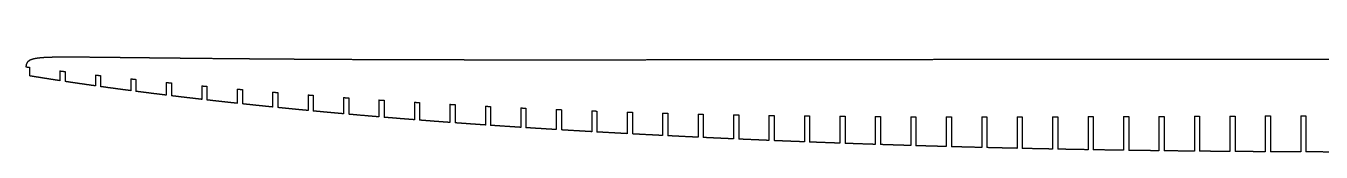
# Model space of a CAD drawing. Header units: metres. Extents: x 40 to 1950, y 1 to 93.
# Drawn here: x 40 to 990, y 1 to 93 of the extents above; entities that cross this region are included whole.
import ezdxf

# ---------------------------------------------------------------- set-up
doc = ezdxf.new("R2010")
doc.units = ezdxf.units.M

msp = doc.modelspace()

# ---------------------------------------------------------------- linework, layer by layer
for p, q in [((42.9, 62.53, 78), (42.9, 56.23, 78)), ((65.1, 59.88, 78), (65.1, 52.74, 78)), ((68.9, 59.44, 78), (68.9, 52.16, 78)), ((91.1, 56.92, 78), (91.1, 48.94, 78)), ((94.9, 56.5, 78), (94.9, 48.41, 78)), ((117.1, 54.11, 78), (117.1, 45.43, 78)), ((120.9, 53.71, 78), (120.9, 44.93, 78)), ((143.1, 51.46, 78), (143.1, 42.15, 78)), ((146.9, 51.08, 78), (146.9, 41.69, 78)), ((169.1, 48.96, 78), (169.1, 39.07, 78)), ((172.9, 48.61, 78), (172.9, 38.64, 78)), ((195.1, 46.61, 78), (195.1, 36.18, 78)), ((198.9, 46.27, 78), (198.9, 35.78, 78)), ((221.1, 44.4, 78), (221.1, 33.47, 78)), ((224.9, 44.09, 78), (224.9, 33.09, 78)), ((247.1, 42.34, 78), (247.1, 30.92, 78)), ((250.9, 42.05, 78), (250.9, 30.56, 78)), ((273.1, 40.41, 78), (273.1, 28.52, 78)), ((276.9, 40.14, 78), (276.9, 28.18, 78)), ((299.1, 38.63, 78), (299.1, 26.26, 78)), ((302.9, 38.38, 78), (302.9, 25.95, 78)), ((325.1, 36.98, 78), (325.1, 24.15, 78)), ((328.9, 36.75, 78), (328.9, 23.85, 78)), ((351.1, 35.47, 78), (351.1, 22.17, 78)), ((354.9, 35.25, 78), (354.9, 21.89, 78)), ((377.1, 34.08, 78), (377.1, 20.32, 78)), ((380.9, 33.89, 78), (380.9, 20.06, 78)), ((403.1, 32.82, 78), (403.1, 18.59, 78)), ((406.9, 32.65, 78), (406.9, 18.35, 78)), ((429.1, 31.69, 78), (429.1, 16.96, 78)), ((432.9, 31.54, 78), (432.9, 16.73, 78)), ((455.1, 30.68, 78), (455.1, 15.43, 78)), ((458.9, 30.55, 78), (458.9, 15.22, 78)), ((481.1, 29.79, 78), (481.1, 13.99, 78)), ((484.9, 29.68, 78), (484.9, 13.79, 78)), ((507.1, 29.02, 78), (507.1, 12.64, 78)), ((510.9, 28.92, 78), (510.9, 12.45, 78)), ((533.1, 28.37, 78), (533.1, 11.36, 78)), ((536.9, 28.28, 78), (536.9, 11.18, 78)), ((559.1, 27.82, 78), (559.1, 10.17, 78)), ((562.9, 27.75, 78), (562.9, 10, 78)), ((585.1, 27.37, 78), (585.1, 9.04, 78)), ((588.9, 27.31, 78), (588.9, 8.89, 78)), ((611.1, 27.01, 78), (611.1, 8, 78)), ((614.9, 26.97, 78), (614.9, 7.85, 78)), ((637.1, 26.74, 78), (637.1, 7.02, 78)), ((640.9, 26.7, 78), (640.9, 6.89, 78)), ((663.1, 26.54, 78), (663.1, 6.13, 78)), ((666.9, 26.51, 78), (666.9, 6, 78)), ((689.1, 26.4, 78), (689.1, 5.3, 78)), ((692.9, 26.39, 78), (692.9, 5.19, 78)), ((715.1, 26.33, 78), (715.1, 4.55, 78)), ((718.9, 26.32, 78), (718.9, 4.45, 78)), ((741.1, 26.3, 78), (741.1, 3.87, 78)), ((744.9, 26.3, 78), (744.9, 3.78, 78)), ((767.1, 26.32, 78), (767.1, 3.26, 78)), ((770.9, 26.32, 78), (770.9, 3.18, 78)), ((793.1, 26.36, 78), (793.1, 2.72, 78)), ((796.9, 26.37, 78), (796.9, 2.65, 78)), ((819.1, 26.44, 78), (819.1, 2.24, 78)), ((822.9, 26.45, 78), (822.9, 2.18, 78)), ((845.1, 26.53, 78), (845.1, 1.83, 78)), ((848.9, 26.55, 78), (848.9, 1.77, 78)), ((871.1, 26.64, 78), (871.1, 1.48, 78)), ((874.9, 26.65, 78), (874.9, 1.43, 78)), ((897.1, 26.74, 78), (897.1, 1.18, 78)), ((900.9, 26.75, 78), (900.9, 1.15, 78)), ((923.1, 26.83, 78), (923.1, 0.95, 78)), ((926.9, 26.85, 78), (926.9, 0.92, 78)), ((949.1, 26.92, 78), (949.1, 0.77, 78)), ((952.9, 26.93, 78), (952.9, 0.74, 78)), ((975.1, 26.97, 78), (975.1, 0.64, 78)), ((978.9, 26.98, 78), (978.9, 0.62, 78))]:
    msp.add_line(p, q)
for points, degree, knots in [([(1945.88, 79.77, 78), (1945.99, 79.82, 78), (1946.09, 79.87, 78), (1946.19, 79.93, 78), (1946.28, 80, 78), (1946.38, 80.07, 78), (1946.47, 80.14, 78), (1946.56, 80.22, 78), (1946.76, 80.4, 78), (1946.87, 80.51, 78), (1946.98, 80.62, 78), (1947.08, 80.74, 78), (1947.18, 80.86, 78), (1947.28, 80.98, 78), (1947.38, 81.11, 78), (1947.68, 81.51, 78), (1947.88, 81.79, 78), (1948.06, 82.08, 78), (1948.24, 82.38, 78), (1948.4, 82.68, 78), (1948.56, 82.99, 78), (1948.71, 83.3, 78), (1948.98, 83.89, 78), (1949.1, 84.17, 78), (1949.21, 84.46, 78), (1949.31, 84.75, 78), (1949.41, 85.04, 78), (1949.5, 85.33, 78), (1949.58, 85.63, 78), (1949.67, 86, 78), (1949.68, 86.07, 78), (1949.7, 86.14, 78), (1949.72, 86.22, 78), (1949.73, 86.29, 78), (1949.75, 86.36, 78), (1949.76, 86.43, 78), (1949.79, 86.61, 78), (1949.81, 86.72, 78), (1949.83, 86.83, 78), (1949.84, 86.93, 78), (1949.85, 87.04, 78), (1949.86, 87.15, 78), (1949.87, 87.25, 78), (1949.89, 87.43, 78), (1949.89, 87.5, 78), (1949.89, 87.57, 78), (1949.9, 87.64, 78), (1949.9, 87.71, 78), (1949.9, 87.78, 78), (1949.9, 87.85, 78), (1949.89, 88.14, 78), (1949.88, 88.37, 78), (1949.85, 88.59, 78), (1949.81, 88.81, 78), (1949.75, 89.03, 78), (1949.67, 89.24, 78), (1949.58, 89.44, 78), (1949.39, 89.78, 78), (1949.3, 89.92, 78), (1949.21, 90.05, 78), (1949.1, 90.17, 78), (1948.99, 90.29, 78), (1948.88, 90.41, 78), (1948.76, 90.52, 78), (1948.36, 90.85, 78), (1948.06, 91.05, 78), (1947.74, 91.22, 78), (1947.42, 91.38, 78), (1947.09, 91.52, 78), (1946.75, 91.64, 78), (1946.41, 91.75, 78), (1945.56, 91.99, 78), (1945.05, 92.11, 78), (1944.53, 92.22, 78), (1944.01, 92.31, 78), (1943.49, 92.38, 78), (1942.96, 92.45, 78), (1942.44, 92.5, 78), (1941.62, 92.58, 78), (1941.32, 92.6, 78), (1941.01, 92.62, 78), (1940.69, 92.64, 78), (1940.36, 92.66, 78), (1940.02, 92.68, 78), (1939.67, 92.7, 78), (1938.91, 92.73, 78), (1938.5, 92.74, 78), (1938.08, 92.75, 78), (1937.64, 92.76, 78), (1937.19, 92.77, 78), (1936.73, 92.77, 78), (1936.25, 92.77, 78), (1934.58, 92.77, 78), (1933.41, 92.76, 78), (1932.25, 92.73, 78), (1931.08, 92.7, 78), (1929.91, 92.66, 78), (1928.75, 92.62, 78), (1927.58, 92.57, 78), (1924.79, 92.44, 78), (1923.16, 92.36, 78), (1921.53, 92.27, 78), (1919.91, 92.18, 78), (1918.28, 92.08, 78), (1916.66, 91.98, 78), (1915.03, 91.88, 78), (1911.55, 91.65, 78), (1909.68, 91.53, 78), (1907.82, 91.4, 78), (1905.96, 91.27, 78), (1904.1, 91.14, 78), (1902.24, 91, 78), (1900.38, 90.87, 78), (1897.67, 90.67, 78), (1896.82, 90.61, 78), (1895.94, 90.55, 78), (1895.05, 90.48, 78), (1894.14, 90.41, 78), (1893.22, 90.35, 78), (1892.28, 90.28, 78), (1890.23, 90.12, 78), (1889.11, 90.04, 78), (1887.96, 89.96, 78), (1886.8, 89.87, 78), (1885.61, 89.78, 78), (1884.39, 89.69, 78), (1883.14, 89.6, 78), (1878.18, 89.23, 78), (1874.5, 88.96, 78), (1870.81, 88.69, 78), (1867.13, 88.41, 78), (1863.44, 88.15, 78), (1859.76, 87.88, 78), (1856.07, 87.62, 78), (1847.68, 87.02, 78), (1842.96, 86.69, 78), (1838.25, 86.36, 78), (1833.53, 86.04, 78), (1828.82, 85.72, 78), (1824.1, 85.41, 78), (1819.39, 85.1, 78), (1810, 84.5, 78), (1805.33, 84.2, 78), (1800.66, 83.91, 78), (1795.98, 83.63, 78), (1791.31, 83.35, 78), (1786.64, 83.07, 78), (1781.96, 82.8, 78), (1767.67, 81.98, 78), (1758.04, 81.45, 78), (1748.41, 80.94, 78), (1738.78, 80.44, 78), (1729.15, 79.97, 78), (1719.52, 79.51, 78), (1709.89, 79.07, 78), (1696.5, 78.49, 78), (1692.74, 78.32, 78), (1688.98, 78.16, 78), (1685.21, 78.01, 78), (1681.45, 77.85, 78), (1677.69, 77.7, 78), (1673.93, 77.55, 78), (1654.74, 76.8, 78), (1639.32, 76.23, 78), (1623.89, 75.71, 78), (1608.46, 75.21, 78), (1593.03, 74.75, 78), (1577.6, 74.31, 78), (1562.17, 73.89, 78), (1529.43, 73.06, 78), (1512.12, 72.65, 78), (1494.82, 72.27, 78), (1477.51, 71.92, 78), (1460.2, 71.59, 78), (1442.9, 71.28, 78), (1425.59, 70.99, 78), (1404.07, 70.66, 78), (1399.85, 70.6, 78), (1395.63, 70.54, 78), (1391.4, 70.48, 78), (1387.18, 70.42, 78), (1382.95, 70.36, 78), (1378.72, 70.3, 78), (1370.68, 70.2, 78), (1366.87, 70.15, 78), (1363.06, 70.1, 78), (1359.25, 70.05, 78), (1355.44, 70.01, 78), (1351.63, 69.96, 78), (1347.82, 69.92, 78), (1315.23, 69.55, 78), (1286.44, 69.27, 78), (1257.65, 69.05, 78), (1228.87, 68.87, 78), (1200.08, 68.73, 78), (1171.29, 68.62, 78), (1142.5, 68.54, 78), (1103.13, 68.45, 78), (1092.55, 68.43, 78), (1081.96, 68.42, 78), (1071.38, 68.4, 78), (1060.8, 68.39, 78), (1050.21, 68.37, 78), (1039.63, 68.36, 78), (1026.16, 68.35, 78), (1023.27, 68.34, 78), (1020.38, 68.34, 78), (1017.5, 68.34, 78), (1014.61, 68.34, 78), (1011.72, 68.33, 78), (1008.83, 68.33, 78), (996.21, 68.32, 78), (986.47, 68.31, 78), (976.73, 68.3, 78), (967, 68.29, 78), (957.26, 68.29, 78), (947.52, 68.28, 78), (937.79, 68.27, 78), (918.31, 68.26, 78), (908.58, 68.25, 78), (898.84, 68.25, 78), (889.1, 68.24, 78), (879.37, 68.24, 78), (869.63, 68.23, 78), (859.89, 68.23, 78), (842.53, 68.22, 78), (834.91, 68.21, 78), (827.29, 68.21, 78), (819.67, 68.2, 78), (812.05, 68.2, 78), (804.43, 68.19, 78), (796.81, 68.19, 78), (775.22, 68.18, 78), (761.26, 68.17, 78), (747.29, 68.16, 78), (733.32, 68.15, 78), (719.35, 68.14, 78), (705.38, 68.12, 78), (691.41, 68.11, 78), (666.48, 68.08, 78), (655.52, 68.07, 78), (644.55, 68.06, 78), (633.59, 68.05, 78), (622.63, 68.03, 78), (611.67, 68.02, 78), (600.71, 68, 78), (582.3, 67.98, 78), (574.84, 67.97, 78), (567.39, 67.96, 78), (559.94, 67.95, 78), (552.49, 67.94, 78), (545.04, 67.93, 78), (537.59, 67.93, 78), (519.01, 67.9, 78), (507.88, 67.89, 78), (496.75, 67.88, 78), (485.62, 67.87, 78), (474.48, 67.86, 78), (463.35, 67.85, 78), (452.22, 67.85, 78), (435.45, 67.84, 78), (429.81, 67.84, 78), (424.18, 67.84, 78), (418.54, 67.84, 78), (412.9, 67.84, 78), (407.27, 67.84, 78), (401.63, 67.84, 78), (391.96, 67.85, 78), (387.95, 67.85, 78), (383.97, 67.85, 78), (380, 67.85, 78), (376.07, 67.86, 78), (372.15, 67.86, 78), (368.26, 67.87, 78), (361.63, 67.88, 78), (358.87, 67.88, 78), (356.11, 67.88, 78), (353.35, 67.89, 78), (350.58, 67.89, 78), (347.82, 67.9, 78), (345.06, 67.91, 78), (333.68, 67.93, 78), (325.06, 67.95, 78), (316.45, 67.98, 78), (307.83, 68.01, 78), (299.21, 68.04, 78), (290.6, 68.07, 78), (281.98, 68.11, 78), (267.69, 68.18, 78), (262.01, 68.21, 78), (256.33, 68.24, 78), (250.65, 68.28, 78), (244.97, 68.31, 78), (239.29, 68.35, 78), (233.61, 68.39, 78), (222.61, 68.47, 78), (217.29, 68.5, 78), (211.97, 68.55, 78), (206.65, 68.59, 78), (201.32, 68.63, 78), (196, 68.68, 78), (190.68, 68.73, 78), (180.29, 68.82, 78), (175.21, 68.87, 78), (170.14, 68.92, 78), (165.06, 68.97, 78), (159.99, 69.03, 78), (154.91, 69.08, 78), (149.84, 69.13, 78), (143.19, 69.21, 78), (141.6, 69.22, 78), (140.02, 69.24, 78), (138.44, 69.26, 78), (136.86, 69.28, 78), (135.28, 69.3, 78), (133.7, 69.31, 78), (127.62, 69.38, 78), (123.13, 69.43, 78), (118.63, 69.48, 78), (114.14, 69.53, 78), (109.64, 69.58, 78), (105.15, 69.64, 78), (100.65, 69.69, 78), (94.14, 69.76, 78), (92.14, 69.78, 78), (90.13, 69.8, 78), (88.12, 69.82, 78), (86.11, 69.84, 78), (84.1, 69.86, 78), (82.09, 69.87, 78), (78.57, 69.9, 78), (77.05, 69.91, 78), (75.53, 69.92, 78), (74.01, 69.93, 78), (72.49, 69.93, 78), (70.98, 69.93, 78), (69.46, 69.93, 78), (66.75, 69.93, 78), (65.56, 69.92, 78), (64.37, 69.91, 78), (63.18, 69.9, 78), (61.99, 69.88, 78), (60.8, 69.86, 78), (59.61, 69.84, 78), (57.56, 69.78, 78), (56.7, 69.75, 78), (55.85, 69.72, 78), (54.99, 69.68, 78), (54.13, 69.64, 78), (53.27, 69.59, 78), (52.42, 69.53, 78), (51.18, 69.43, 78), (50.81, 69.39, 78), (50.45, 69.36, 78), (50.1, 69.32, 78), (49.76, 69.29, 78), (49.44, 69.25, 78), (49.12, 69.21, 78), (48.49, 69.12, 78), (48.17, 69.08, 78), (47.86, 69.03, 78), (47.56, 68.98, 78), (47.28, 68.93, 78), (47, 68.87, 78), (46.73, 68.82, 78), (46, 68.66, 78), (45.53, 68.55, 78), (45.06, 68.42, 78), (44.59, 68.28, 78), (44.13, 68.12, 78), (43.68, 67.93, 78), (43.24, 67.72, 78), (42.65, 67.39, 78), (42.49, 67.29, 78), (42.33, 67.18, 78), (42.17, 67.07, 78), (42.02, 66.95, 78), (41.87, 66.83, 78), (41.73, 66.7, 78), (41.37, 66.35, 78), (41.17, 66.12, 78), (40.98, 65.87, 78), (40.82, 65.61, 78), (40.68, 65.34, 78), (40.56, 65.05, 78), (40.46, 64.76, 78), (40.35, 64.34, 78), (40.32, 64.2, 78), (40.29, 64.07, 78), (40.27, 63.94, 78), (40.25, 63.8, 78), (40.23, 63.67, 78), (40.22, 63.53, 78), (40.2, 63.33, 78), (40.19, 63.27, 78), (40.19, 63.2, 78), (40.18, 63.13, 78), (40.18, 63.07, 78), (40.18, 63, 78), (40.17, 62.94, 78), (40.17, 62.87, 78)], 8, [0, 0, 0, 0, 0, 0, 0, 0, 0, 0.0009021, 0.0009021, 0.0009021, 0.0009021, 0.0009021, 0.0009021, 0.0009021, 0.0021203, 0.0021203, 0.0021203, 0.0021203, 0.0021203, 0.0021203, 0.0021203, 0.0047802, 0.0047802, 0.0047802, 0.0047802, 0.0047802, 0.0047802, 0.0047802, 0.0071444, 0.0071444, 0.0071444, 0.0071444, 0.0071444, 0.0071444, 0.0071444, 0.0077226, 0.0077226, 0.0077226, 0.0077226, 0.0077226, 0.0077226, 0.0077226, 0.0085898, 0.0085898, 0.0085898, 0.0085898, 0.0085898, 0.0085898, 0.0085898, 0.0091763, 0.0091763, 0.0091763, 0.0091763, 0.0091763, 0.0091763, 0.0091763, 0.011029, 0.011029, 0.011029, 0.011029, 0.011029, 0.011029, 0.011029, 0.0123751, 0.0123751, 0.0123751, 0.0123751, 0.0123751, 0.0123751, 0.0123751, 0.0153348, 0.0153348, 0.0153348, 0.0153348, 0.0153348, 0.0153348, 0.0153348, 0.0196827, 0.0196827, 0.0196827, 0.0196827, 0.0196827, 0.0196827, 0.0196827, 0.0220968, 0.0220968, 0.0220968, 0.0220968, 0.0220968, 0.0220968, 0.0220968, 0.02473, 0.02473, 0.02473, 0.02473, 0.02473, 0.02473, 0.02473, 0.030933, 0.030933, 0.030933, 0.030933, 0.030933, 0.030933, 0.030933, 0.039581, 0.039581, 0.039581, 0.039581, 0.039581, 0.039581, 0.039581, 0.04949, 0.04949, 0.04949, 0.04949, 0.04949, 0.04949, 0.04949, 0.0539832, 0.0539832, 0.0539832, 0.0539832, 0.0539832, 0.0539832, 0.0539832, 0.0591184, 0.0591184, 0.0591184, 0.0591184, 0.0591184, 0.0591184, 0.0591184, 0.073967, 0.073967, 0.073967, 0.073967, 0.073967, 0.073967, 0.073967, 0.0929595, 0.0929595, 0.0929595, 0.0929595, 0.0929595, 0.0929595, 0.0929595, 0.1117735, 0.1117735, 0.1117735, 0.1117735, 0.1117735, 0.1117735, 0.1117735, 0.1505213, 0.1505213, 0.1505213, 0.1505213, 0.1505213, 0.1505213, 0.1505213, 0.1656526, 0.1656526, 0.1656526, 0.1656526, 0.1656526, 0.1656526, 0.1656526, 0.2276948, 0.2276948, 0.2276948, 0.2276948, 0.2276948, 0.2276948, 0.2276948, 0.2972651, 0.2972651, 0.2972651, 0.2972651, 0.2972651, 0.2972651, 0.2972651, 0.3142055, 0.3142055, 0.3142055, 0.3142055, 0.3142055, 0.3142055, 0.3142055, 0.3294516, 0.3294516, 0.3294516, 0.3294516, 0.3294516, 0.3294516, 0.3294516, 0.4446422, 0.4446422, 0.4446422, 0.4446422, 0.4446422, 0.4446422, 0.4446422, 0.4869914, 0.4869914, 0.4869914, 0.4869914, 0.4869914, 0.4869914, 0.4869914, 0.4985448, 0.4985448, 0.4985448, 0.4985448, 0.4985448, 0.4985448, 0.4985448, 0.537506, 0.537506, 0.537506, 0.537506, 0.537506, 0.537506, 0.537506, 0.5764667, 0.5764667, 0.5764667, 0.5764667, 0.5764667, 0.5764667, 0.5764667, 0.606957, 0.606957, 0.606957, 0.606957, 0.606957, 0.606957, 0.606957, 0.6628534, 0.6628534, 0.6628534, 0.6628534, 0.6628534, 0.6628534, 0.6628534, 0.7067149, 0.7067149, 0.7067149, 0.7067149, 0.7067149, 0.7067149, 0.7067149, 0.7365257, 0.7365257, 0.7365257, 0.7365257, 0.7365257, 0.7365257, 0.7365257, 0.7810692, 0.7810692, 0.7810692, 0.7810692, 0.7810692, 0.7810692, 0.7810692, 0.8036227, 0.8036227, 0.8036227, 0.8036227, 0.8036227, 0.8036227, 0.8036227, 0.8197562, 0.8197562, 0.8197562, 0.8197562, 0.8197562, 0.8197562, 0.8197562, 0.8312903, 0.8312903, 0.8312903, 0.8312903, 0.8312903, 0.8312903, 0.8312903, 0.8672636, 0.8672636, 0.8672636, 0.8672636, 0.8672636, 0.8672636, 0.8672636, 0.8909765, 0.8909765, 0.8909765, 0.8909765, 0.8909765, 0.8909765, 0.8909765, 0.9131935, 0.9131935, 0.9131935, 0.9131935, 0.9131935, 0.9131935, 0.9131935, 0.9343806, 0.9343806, 0.9343806, 0.9343806, 0.9343806, 0.9343806, 0.9343806, 0.9409806, 0.9409806, 0.9409806, 0.9409806, 0.9409806, 0.9409806, 0.9409806, 0.9597527, 0.9597527, 0.9597527, 0.9597527, 0.9597527, 0.9597527, 0.9597527, 0.9681406, 0.9681406, 0.9681406, 0.9681406, 0.9681406, 0.9681406, 0.9681406, 0.9744773, 0.9744773, 0.9744773, 0.9744773, 0.9744773, 0.9744773, 0.9744773, 0.9794481, 0.9794481, 0.9794481, 0.9794481, 0.9794481, 0.9794481, 0.9794481, 0.9830342, 0.9830342, 0.9830342, 0.9830342, 0.9830342, 0.9830342, 0.9830342, 0.9846429, 0.9846429, 0.9846429, 0.9846429, 0.9846429, 0.9846429, 0.9846429, 0.9863982, 0.9863982, 0.9863982, 0.9863982, 0.9863982, 0.9863982, 0.9863982, 0.9896594, 0.9896594, 0.9896594, 0.9896594, 0.9896594, 0.9896594, 0.9896594, 0.990953, 0.990953, 0.990953, 0.990953, 0.990953, 0.990953, 0.990953, 0.9930111, 0.9930111, 0.9930111, 0.9930111, 0.9930111, 0.9930111, 0.9930111, 0.9939259, 0.9939259, 0.9939259, 0.9939259, 0.9939259, 0.9939259, 0.9939259, 0.9943711, 0.9943711, 0.9943711, 0.9943711, 0.9943711, 0.9943711, 0.9943711, 0.9943711, 0.9943711]), ([(65.1, 52.74, 78), (64.13, 52.88, 78), (63.16, 53.03, 78), (62.19, 53.18, 78), (61.22, 53.33, 78), (60.25, 53.48, 78), (59.28, 53.63, 78), (57.4, 53.92, 78), (56.5, 54.06, 78), (55.59, 54.2, 78), (54.69, 54.34, 78), (53.79, 54.49, 78), (52.88, 54.63, 78), (51.61, 54.83, 78), (51.24, 54.89, 78), (50.86, 54.95, 78), (50.49, 55.01, 78), (50.12, 55.07, 78), (49.75, 55.13, 78), (49.02, 55.24, 78), (48.66, 55.3, 78), (48.3, 55.36, 78), (47.94, 55.41, 78), (47.58, 55.47, 78), (47.22, 55.53, 78), (46.45, 55.65, 78), (46.05, 55.72, 78), (45.65, 55.78, 78), (45.24, 55.85, 78), (44.84, 55.91, 78), (44.44, 55.98, 78), (43.87, 56.07, 78), (43.71, 56.1, 78), (43.55, 56.12, 78), (43.39, 56.15, 78), (43.22, 56.18, 78), (43.06, 56.2, 78), (42.9, 56.23, 78)], 7, [0, 0, 0, 0, 0, 0, 0, 0, 0.305733, 0.305733, 0.305733, 0.305733, 0.305733, 0.305733, 0.590565, 0.590565, 0.590565, 0.590565, 0.590565, 0.590565, 0.707722, 0.707722, 0.707722, 0.707722, 0.707722, 0.707722, 0.821396, 0.821396, 0.821396, 0.821396, 0.821396, 0.821396, 0.948697, 0.948697, 0.948697, 0.948697, 0.948697, 0.948697, 1, 1, 1, 1, 1, 1, 1, 1]), ([(91.1, 48.94, 78), (89.61, 49.15, 78), (88.13, 49.36, 78), (86.65, 49.57, 78), (83.74, 49.98, 78), (82.33, 50.19, 78), (80.91, 50.39, 78), (78.14, 50.79, 78), (76.78, 50.99, 78), (75.43, 51.19, 78), (72.78, 51.58, 78), (71.48, 51.77, 78), (70.19, 51.97, 78), (68.9, 52.16, 78)], 4, [0, 0, 0, 0, 0, 0.26738, 0.26738, 0.26738, 0.522596, 0.522596, 0.522596, 0.766992, 0.766992, 0.766992, 1, 1, 1, 1, 1]), ([(117.1, 45.43, 78), (115.64, 45.62, 78), (114.18, 45.81, 78), (112.73, 46, 78), (109.86, 46.38, 78), (108.45, 46.57, 78), (107.04, 46.76, 78), (104.26, 47.13, 78), (102.9, 47.31, 78), (101.54, 47.5, 78), (98.85, 47.87, 78), (97.54, 48.05, 78), (96.22, 48.23, 78), (94.9, 48.41, 78)], 4, [0, 0, 0, 0, 0, 0.2626, 0.2626, 0.2626, 0.516699, 0.516699, 0.516699, 0.762438, 0.762438, 0.762438, 1, 1, 1, 1, 1]), ([(143.1, 42.15, 78), (141.66, 42.32, 78), (140.21, 42.5, 78), (138.77, 42.68, 78), (135.91, 43.03, 78), (134.51, 43.21, 78), (133.1, 43.38, 78), (130.33, 43.73, 78), (128.96, 43.9, 78), (127.59, 44.08, 78), (124.89, 44.42, 78), (123.56, 44.59, 78), (122.23, 44.76, 78), (120.9, 44.93, 78)], 4, [0, 0, 0, 0, 0, 0.260232, 0.260232, 0.260232, 0.513584, 0.513584, 0.513584, 0.760134, 0.760134, 0.760134, 1, 1, 1, 1, 1]), ([(169.1, 39.07, 78), (167.67, 39.24, 78), (166.23, 39.4, 78), (164.8, 39.57, 78), (161.96, 39.9, 78), (160.56, 40.06, 78), (159.16, 40.23, 78), (156.38, 40.55, 78), (155.01, 40.72, 78), (153.64, 40.88, 78), (150.92, 41.2, 78), (149.58, 41.36, 78), (148.24, 41.52, 78), (146.9, 41.69, 78)], 4, [0, 0, 0, 0, 0, 0.258254, 0.258254, 0.258254, 0.511019, 0.511019, 0.511019, 0.75827, 0.75827, 0.75827, 1, 1, 1, 1, 1]), ([(195.1, 36.18, 78), (193.67, 36.34, 78), (192.25, 36.49, 78), (190.82, 36.65, 78), (188, 36.96, 78), (186.6, 37.11, 78), (185.2, 37.26, 78), (182.42, 37.57, 78), (181.05, 37.72, 78), (179.67, 37.88, 78), (176.95, 38.18, 78), (175.6, 38.33, 78), (174.25, 38.49, 78), (172.9, 38.64, 78)], 4, [0, 0, 0, 0, 0, 0.256844, 0.256844, 0.256844, 0.509133, 0.509133, 0.509133, 0.756856, 0.756856, 0.756856, 1, 1, 1, 1, 1]), ([(221.1, 33.47, 78), (219.68, 33.61, 78), (218.26, 33.76, 78), (216.84, 33.9, 78), (214.02, 34.19, 78), (212.62, 34.34, 78), (211.22, 34.48, 78), (208.45, 34.77, 78), (207.07, 34.91, 78), (205.7, 35.06, 78), (202.96, 35.35, 78), (201.61, 35.49, 78), (200.25, 35.63, 78), (198.9, 35.78, 78)], 4, [0, 0, 0, 0, 0, 0.255839, 0.255839, 0.255839, 0.507791, 0.507791, 0.507791, 0.755848, 0.755848, 0.755848, 1, 1, 1, 1, 1]), ([(247.1, 30.92, 78), (245.68, 31.05, 78), (244.27, 31.19, 78), (242.85, 31.32, 78), (240.04, 31.59, 78), (238.64, 31.73, 78), (237.24, 31.86, 78), (234.47, 32.14, 78), (233.09, 32.27, 78), (231.71, 32.41, 78), (228.98, 32.68, 78), (227.62, 32.81, 78), (226.26, 32.95, 78), (224.9, 33.09, 78)], 4, [0, 0, 0, 0, 0, 0.255093, 0.255093, 0.255093, 0.506798, 0.506798, 0.506798, 0.755103, 0.755103, 0.755103, 1, 1, 1, 1, 1]), ([(273.1, 28.52, 78), (271.69, 28.64, 78), (270.27, 28.77, 78), (268.86, 28.9, 78), (266.05, 29.15, 78), (264.66, 29.28, 78), (263.26, 29.41, 78), (260.49, 29.66, 78), (259.11, 29.79, 78), (257.73, 29.92, 78), (254.99, 30.17, 78), (253.62, 30.3, 78), (252.26, 30.43, 78), (250.9, 30.56, 78)], 4, [0, 0, 0, 0, 0, 0.254517, 0.254517, 0.254517, 0.50603, 0.50603, 0.50603, 0.754528, 0.754528, 0.754528, 1, 1, 1, 1, 1]), ([(299.1, 26.26, 78), (295.7, 26.55, 78), (292.29, 26.84, 78), (288.89, 27.13, 78), (283.34, 27.61, 78), (281.19, 27.8, 78), (279.05, 27.99, 78), (276.9, 28.18, 78)], 4, [0, 0, 0, 0, 0, 0.613169, 0.613169, 0.613169, 1, 1, 1, 1, 1]), ([(325.1, 24.15, 78), (322.3, 24.37, 78), (319.49, 24.59, 78), (316.69, 24.82, 78), (311.14, 25.27, 78), (308.39, 25.49, 78), (305.65, 25.72, 78), (302.9, 25.95, 78)], 4, [0, 0, 0, 0, 0, 0.504921, 0.504921, 0.504921, 1, 1, 1, 1, 1]), ([(351.1, 22.17, 78), (348.3, 22.38, 78), (345.5, 22.59, 78), (342.7, 22.8, 78), (337.15, 23.22, 78), (334.4, 23.43, 78), (331.65, 23.64, 78), (328.9, 23.85, 78)], 4, [0, 0, 0, 0, 0, 0.504507, 0.504507, 0.504507, 1, 1, 1, 1, 1]), ([(377.1, 20.32, 78), (375.5, 20.43, 78), (373.9, 20.54, 78), (372.3, 20.65, 78), (370.71, 20.77, 78), (369.11, 20.88, 78), (367.51, 20.99, 78), (364.34, 21.21, 78), (362.76, 21.33, 78), (361.19, 21.44, 78), (359.62, 21.55, 78), (358.05, 21.67, 78), (356.47, 21.78, 78), (354.9, 21.89, 78)], 7, [0, 0, 0, 0, 0, 0, 0, 0, 0.504047, 0.504047, 0.504047, 0.504047, 0.504047, 0.504047, 1, 1, 1, 1, 1, 1, 1, 1]), ([(403.1, 18.59, 78), (400.31, 18.77, 78), (397.51, 18.95, 78), (394.72, 19.14, 78), (389.17, 19.5, 78), (386.41, 19.69, 78), (383.66, 19.87, 78), (380.9, 20.06, 78)], 4, [0, 0, 0, 0, 0, 0.503416, 0.503416, 0.503416, 1, 1, 1, 1, 1]), ([(429.1, 16.96, 78), (426.31, 17.13, 78), (423.52, 17.3, 78), (420.73, 17.48, 78), (415.18, 17.82, 78), (412.42, 17.99, 78), (409.66, 18.17, 78), (406.9, 18.35, 78)], 4, [0, 0, 0, 0, 0, 0.5029, 0.5029, 0.5029, 1, 1, 1, 1, 1]), ([(455.1, 15.43, 78), (452.31, 15.59, 78), (449.52, 15.75, 78), (446.73, 15.91, 78), (441.18, 16.24, 78), (438.42, 16.4, 78), (435.66, 16.57, 78), (432.9, 16.73, 78)], 4, [0, 0, 0, 0, 0, 0.502466, 0.502466, 0.502466, 1, 1, 1, 1, 1]), ([(481.1, 13.99, 78), (478.31, 14.14, 78), (475.53, 14.29, 78), (472.74, 14.45, 78), (467.19, 14.75, 78), (464.43, 14.91, 78), (461.66, 15.06, 78), (458.9, 15.22, 78)], 4, [0, 0, 0, 0, 0, 0.502083, 0.502083, 0.502083, 1, 1, 1, 1, 1]), ([(507.1, 12.64, 78), (504.32, 12.78, 78), (501.53, 12.92, 78), (498.75, 13.06, 78), (493.2, 13.35, 78), (490.43, 13.5, 78), (487.67, 13.64, 78), (484.9, 13.79, 78)], 4, [0, 0, 0, 0, 0, 0.501747, 0.501747, 0.501747, 1, 1, 1, 1, 1]), ([(533.1, 11.36, 78), (530.32, 11.49, 78), (527.53, 11.63, 78), (524.75, 11.76, 78), (519.2, 12.03, 78), (516.43, 12.17, 78), (513.67, 12.31, 78), (510.9, 12.45, 78)], 4, [0, 0, 0, 0, 0, 0.501442, 0.501442, 0.501442, 1, 1, 1, 1, 1]), ([(559.1, 10.17, 78), (556.32, 10.29, 78), (553.54, 10.41, 78), (550.76, 10.54, 78), (545.21, 10.8, 78), (542.44, 10.92, 78), (539.67, 11.05, 78), (536.9, 11.18, 78)], 4, [0, 0, 0, 0, 0, 0.501167, 0.501167, 0.501167, 1, 1, 1, 1, 1]), ([(585.1, 9.04, 78), (582.32, 9.16, 78), (579.54, 9.28, 78), (576.76, 9.4, 78), (571.21, 9.63, 78), (568.44, 9.75, 78), (565.67, 9.87, 78), (562.9, 10, 78)], 4, [0, 0, 0, 0, 0, 0.500912, 0.500912, 0.500912, 1, 1, 1, 1, 1]), ([(611.1, 8, 78), (608.32, 8.11, 78), (605.54, 8.21, 78), (602.76, 8.32, 78), (597.21, 8.55, 78), (594.44, 8.66, 78), (591.67, 8.77, 78), (588.9, 8.89, 78)], 4, [0, 0, 0, 0, 0, 0.500659, 0.500659, 0.500659, 1, 1, 1, 1, 1]), ([(637.1, 7.02, 78), (634.32, 7.12, 78), (631.55, 7.23, 78), (628.77, 7.33, 78), (623.22, 7.53, 78), (620.44, 7.64, 78), (617.67, 7.74, 78), (614.9, 7.85, 78)], 4, [0, 0, 0, 0, 0, 0.500422, 0.500422, 0.500422, 1, 1, 1, 1, 1]), ([(663.1, 6.13, 78), (660.32, 6.22, 78), (657.55, 6.31, 78), (654.77, 6.4, 78), (649.22, 6.6, 78), (646.45, 6.69, 78), (643.67, 6.79, 78), (640.9, 6.89, 78)], 4, [0, 0, 0, 0, 0, 0.500208, 0.500208, 0.500208, 1, 1, 1, 1, 1]), ([(689.1, 5.3, 78), (686.16, 5.39, 78), (683.22, 5.48, 78), (680.28, 5.57, 78), (674.73, 5.75, 78), (672.12, 5.83, 78), (669.51, 5.91, 78), (666.9, 6, 78)], 4, [0, 0, 0, 0, 0, 0.530005, 0.530005, 0.530005, 1, 1, 1, 1, 1]), ([(715.1, 4.55, 78), (712.11, 4.63, 78), (709.13, 4.72, 78), (706.14, 4.8, 78), (700.59, 4.96, 78), (698.03, 5.03, 78), (695.46, 5.11, 78), (692.9, 5.19, 78)], 4, [0, 0, 0, 0, 0, 0.5379922, 0.5379922, 0.5379922, 0.9999755, 0.9999755, 0.9999755, 0.9999755, 0.9999755])]:
    msp.add_open_spline(points, degree=degree, knots=knots)
for points, degree in [([(40.17, 62.87, 78), (40.85, 62.79, 78), (41.54, 62.7, 78), (42.22, 62.62, 78), (42.9, 62.53, 78)], 4), ([(65.1, 59.88, 78), (66.05, 59.77, 78), (67, 59.66, 78), (67.95, 59.55, 78), (68.9, 59.44, 78)], 4), ([(91.1, 56.92, 78), (92.05, 56.81, 78), (93, 56.71, 78), (93.95, 56.6, 78), (94.9, 56.5, 78)], 4), ([(117.1, 54.11, 78), (118.05, 54.01, 78), (119, 53.91, 78), (119.95, 53.81, 78), (120.9, 53.71, 78)], 4), ([(143.1, 51.46, 78), (144.05, 51.37, 78), (145, 51.27, 78), (145.95, 51.18, 78), (146.9, 51.08, 78)], 4), ([(169.1, 48.96, 78), (170.05, 48.87, 78), (171, 48.78, 78), (171.95, 48.69, 78), (172.9, 48.61, 78)], 4), ([(195.1, 46.61, 78), (196.05, 46.52, 78), (197, 46.44, 78), (197.95, 46.36, 78), (198.9, 46.27, 78)], 4), ([(221.1, 44.4, 78), (222.05, 44.32, 78), (223, 44.24, 78), (223.95, 44.17, 78), (224.9, 44.09, 78)], 4), ([(247.1, 42.34, 78), (248.05, 42.26, 78), (249, 42.19, 78), (249.95, 42.12, 78), (250.9, 42.05, 78)], 4), ([(273.1, 40.41, 78), (274.05, 40.35, 78), (275, 40.28, 78), (275.95, 40.21, 78), (276.9, 40.14, 78)], 4), ([(299.1, 38.63, 78), (300.05, 38.57, 78), (301, 38.5, 78), (301.95, 38.44, 78), (302.9, 38.38, 78)], 4), ([(325.1, 36.98, 78), (326.05, 36.92, 78), (327, 36.87, 78), (327.95, 36.81, 78), (328.9, 36.75, 78)], 4), ([(351.1, 35.47, 78), (352.05, 35.41, 78), (353, 35.36, 78), (353.95, 35.31, 78), (354.9, 35.25, 78)], 4), ([(377.1, 34.08, 78), (378.05, 34.03, 78), (379, 33.98, 78), (379.95, 33.94, 78), (380.9, 33.89, 78)], 4), ([(403.1, 32.82, 78), (404.05, 32.78, 78), (405, 32.74, 78), (405.95, 32.69, 78), (406.9, 32.65, 78)], 4), ([(429.1, 31.69, 78), (430.05, 31.65, 78), (431, 31.61, 78), (431.95, 31.58, 78), (432.9, 31.54, 78)], 4), ([(455.1, 30.68, 78), (456.05, 30.65, 78), (457, 30.61, 78), (457.95, 30.58, 78), (458.9, 30.55, 78)], 4), ([(481.1, 29.79, 78), (482.05, 29.76, 78), (483, 29.73, 78), (483.95, 29.7, 78), (484.9, 29.68, 78)], 4), ([(507.1, 29.02, 78), (508.05, 29, 78), (509, 28.97, 78), (509.95, 28.95, 78), (510.9, 28.92, 78)], 4), ([(533.1, 28.37, 78), (534.05, 28.35, 78), (535, 28.33, 78), (535.95, 28.3, 78), (536.9, 28.28, 78)], 4), ([(559.1, 27.82, 78), (560.05, 27.8, 78), (561, 27.78, 78), (561.95, 27.77, 78), (562.9, 27.75, 78)], 4), ([(585.1, 27.37, 78), (586.05, 27.36, 78), (587, 27.34, 78), (587.95, 27.33, 78), (588.9, 27.31, 78)], 4), ([(611.1, 27.01, 78), (612.05, 27, 78), (613, 26.99, 78), (613.95, 26.98, 78), (614.9, 26.97, 78)], 4), ([(637.1, 26.74, 78), (638.05, 26.73, 78), (639, 26.72, 78), (639.95, 26.71, 78), (640.9, 26.7, 78)], 4), ([(663.1, 26.54, 78), (664.05, 26.53, 78), (665, 26.52, 78), (665.95, 26.52, 78), (666.9, 26.51, 78)], 4), ([(689.1, 26.4, 78), (690.05, 26.4, 78), (691, 26.39, 78), (691.95, 26.39, 78), (692.9, 26.39, 78)], 4), ([(715.1, 26.33, 78), (716.05, 26.32, 78), (717, 26.32, 78), (717.95, 26.32, 78), (718.9, 26.32, 78)], 4), ([(741.1, 26.3, 78), (742.05, 26.3, 78), (743, 26.3, 78), (743.95, 26.3, 78), (744.9, 26.3, 78)], 4), ([(767.1, 26.32, 78), (768.05, 26.32, 78), (769, 26.32, 78), (769.95, 26.32, 78), (770.9, 26.32, 78)], 4), ([(793.1, 26.36, 78), (794.05, 26.37, 78), (795, 26.37, 78), (795.95, 26.37, 78), (796.9, 26.37, 78)], 4), ([(819.1, 26.44, 78), (820.05, 26.44, 78), (821, 26.45, 78), (821.95, 26.45, 78), (822.9, 26.45, 78)], 4), ([(845.1, 26.53, 78), (845.91, 26.54, 78), (846.55, 26.54, 78), (847.39, 26.54, 78), (848.35, 26.55, 78), (848.9, 26.55, 78)], 5), ([(871.1, 26.64, 78), (874.9, 26.65, 78)], 1), ([(897.1, 26.74, 78), (897.91, 26.74, 78), (898.66, 26.74, 78), (899.44, 26.75, 78), (900.23, 26.75, 78), (900.9, 26.75, 78)], 5), ([(923.1, 26.83, 78), (924.05, 26.84, 78), (925, 26.84, 78), (925.95, 26.84, 78), (926.9, 26.85, 78)], 4), ([(949.1, 26.92, 78), (950.05, 26.92, 78), (951, 26.92, 78), (951.95, 26.92, 78), (952.9, 26.93, 78)], 4), ([(975.1, 26.97, 78), (976.05, 26.98, 78), (977, 26.98, 78), (977.95, 26.98, 78), (978.9, 26.98, 78)], 4), ([(741.1, 3.87, 78), (735.55, 4.01, 78), (730, 4.15, 78), (724.45, 4.3, 78), (718.9, 4.45, 78)], 4), ([(767.1, 3.26, 78), (761.55, 3.38, 78), (756, 3.51, 78), (750.45, 3.64, 78), (744.9, 3.78, 78)], 4), ([(793.1, 2.72, 78), (787.55, 2.83, 78), (782, 2.94, 78), (776.45, 3.06, 78), (770.9, 3.18, 78)], 4), ([(819.1, 2.24, 78), (813.55, 2.34, 78), (808, 2.44, 78), (802.45, 2.54, 78), (796.9, 2.65, 78)], 4), ([(845.1, 1.83, 78), (839.55, 1.91, 78), (834, 2, 78), (828.45, 2.09, 78), (822.9, 2.18, 78)], 4), ([(871.1, 1.48, 78), (865.55, 1.55, 78), (860, 1.62, 78), (854.45, 1.7, 78), (848.9, 1.77, 78)], 4), ([(897.1, 1.18, 78), (891.55, 1.24, 78), (886, 1.3, 78), (880.45, 1.36, 78), (874.9, 1.43, 78)], 4), ([(923.1, 0.95, 78), (917.55, 0.99, 78), (912, 1.04, 78), (906.45, 1.09, 78), (900.9, 1.15, 78)], 4), ([(949.1, 0.77, 78), (943.55, 0.8, 78), (938, 0.84, 78), (932.45, 0.88, 78), (926.9, 0.92, 78)], 4), ([(975.1, 0.64, 78), (969.55, 0.66, 78), (964, 0.68, 78), (958.45, 0.71, 78), (952.9, 0.74, 78)], 4), ([(1001.1, 0.56, 78), (995.55, 0.57, 78), (990, 0.58, 78), (984.45, 0.6, 78), (978.9, 0.62, 78)], 4)]:
    msp.add_open_spline(points, degree=degree)

doc.saveas('drawing.dxf')
